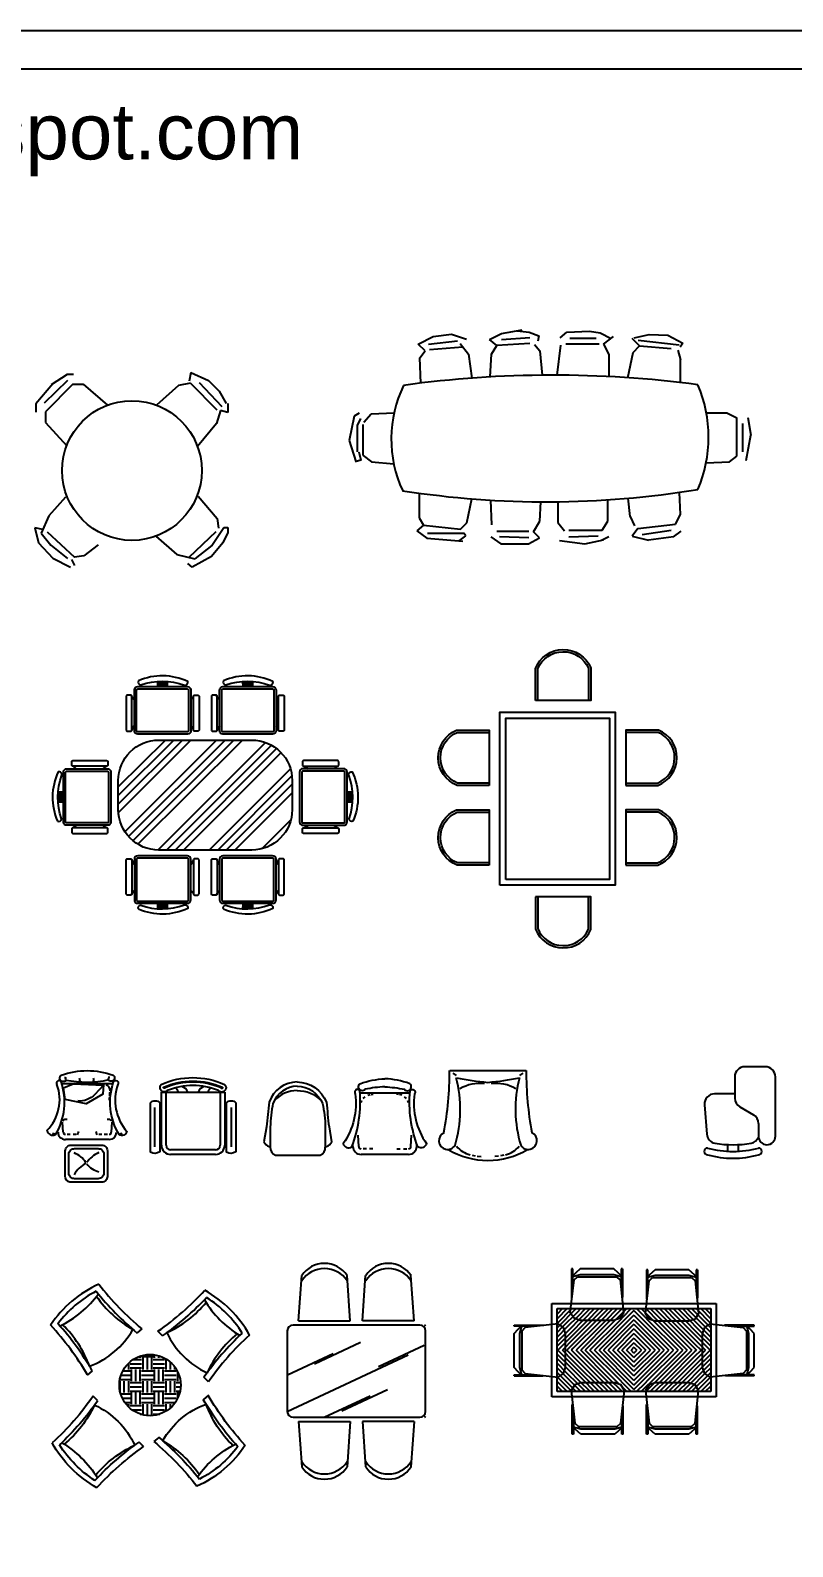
# Model space of a CAD drawing. Header units: inches. Extents: x 5.3 to 47.8, y 15.8 to 40.6.
# Drawn here: x 13.08 to 19.69, y 27.42 to 40.58 of the extents above; entities that cross this region are included whole.
import ezdxf

# ---------------------------------------------------------------- set-up
doc = ezdxf.new("R2010")
doc.units = ezdxf.units.IN
doc.header["$MEASUREMENT"] = 0
for name, color, linetype in [('02', 2, 'Continuous'), ('1', 1, 'Continuous'), ('kadrbm', 4, 'Continuous')]:
    doc.layers.add(name, color=color, linetype=linetype)
doc.styles.add('bmmm', font='swissel.ttf')

# ---------------------------------------------------------------- blocks, each defined once
blk = doc.blocks.new('kadrbm')
at = {"layer": 'kadrbm', "color": 4}
blk.add_lwpolyline([(0, 0), (0, 24.797), (21, 24.797), (21, 0), (0, 0)], close=True, dxfattribs=at)
blk.add_lwpolyline([(20.663, 0.326), (20.663, 24.46), (0.337, 24.46), (0.337, 0.326), (20.663, 0.326)], dxfattribs=at)
at = {"layer": 'kadrbm', "color": 211, "true_color": 0xf674fb, "style": 'bmmm'}
blk.add_text('www.cad-libraries.blogspot.com', height=0.48513, dxfattribs=at).set_placement((0.573, 23.677))

msp = doc.modelspace()

# ---------------------------------------------------------------- linework, layer by layer
at = {"layer": '02'}
for p, q in [((16.443, 37.853), (16.573, 37.917)), ((16.573, 37.917), (16.732, 37.94)), ((16.732, 37.94), (16.862, 37.896)), ((17.063, 37.893), (17.166, 37.944)), ((17.166, 37.944), (17.347, 37.976)), ((17.167, 37.892), (17.413, 37.91)), ((17.302, 37.968), (17.407, 37.957)), ((17.407, 37.957), (17.491, 37.925)), ((17.491, 37.925), (17.482, 37.879)), ((17.675, 37.908), (17.734, 37.957)), ((17.734, 37.957), (17.929, 37.966)), ((17.76, 37.904), (17.988, 37.904)), ((17.929, 37.966), (18.022, 37.95)), ((18.022, 37.95), (18.119, 37.901)), ((18.053, 37.853), (18.14, 37.918)), ((18.364, 37.836), (18.301, 37.902)), ((18.319, 37.906), (18.449, 37.937)), ((18.449, 37.937), (18.611, 37.929)), ((18.611, 37.929), (18.74, 37.86)), ((16.503, 37.793), (16.443, 37.853)), ((16.458, 37.733), (16.503, 37.793)), ((16.532, 37.852), (16.786, 37.88)), ((16.541, 37.807), (16.831, 37.829)), ((16.809, 37.858), (16.879, 37.765)), ((16.879, 37.765), (16.909, 37.557)), ((17.125, 37.841), (17.063, 37.893)), ((17.068, 37.567), (17.079, 37.766)), ((17.079, 37.766), (17.125, 37.841)), ((17.413, 37.858), (17.125, 37.841)), ((17.452, 37.85), (17.499, 37.794)), ((17.499, 37.794), (17.519, 37.582)), ((17.65, 37.583), (17.681, 37.844)), ((17.726, 37.855), (18.014, 37.855)), ((18.053, 37.853), (18.098, 37.761)), ((18.262, 37.561), (18.308, 37.78)), ((18.308, 37.78), (18.364, 37.836)), ((18.352, 37.887), (18.708, 37.847)), ((18.364, 37.836), (18.64, 37.815)), ((18.698, 37.799), (18.72, 37.716)), ((18.74, 37.86), (18.716, 37.825)), ((16.467, 37.514), (16.458, 37.733)), ((18.098, 37.761), (18.098, 37.571)), ((18.72, 37.519), (18.72, 37.716)), ((13.275, 37.509), (13.127, 37.333)), ((13.402, 37.536), (13.198, 37.341)), ((13.448, 37.504), (13.211, 37.266)), ((13.398, 37.588), (13.26, 37.5)), ((13.452, 37.588), (13.398, 37.588)), ((13.448, 37.504), (13.537, 37.504)), ((13.537, 37.504), (13.749, 37.323)), ((14.468, 37.512), (14.365, 37.493)), ((14.47, 37.607), (14.458, 37.532)), ((14.468, 37.512), (14.697, 37.283)), ((14.47, 37.607), (14.623, 37.536)), ((14.542, 37.519), (14.741, 37.312)), ((14.623, 37.536), (14.716, 37.443)), ((14.365, 37.493), (14.174, 37.322)), ((14.716, 37.443), (14.779, 37.338)), ((13.127, 37.333), (13.127, 37.262)), ((13.211, 37.266), (13.211, 37.172)), ((14.728, 37.275), (14.695, 37.164)), ((14.793, 37.258), (14.728, 37.275)), ((14.793, 37.338), (14.793, 37.258)), ((15.931, 37.253), (15.888, 37.227)), ((15.973, 37.175), (16.037, 37.248)), ((16.037, 37.248), (16.234, 37.257)), ((18.944, 37.257), (19.123, 37.257)), ((19.123, 37.257), (19.208, 37.214)), ((13.211, 37.172), (13.394, 36.971)), ((14.695, 37.164), (14.528, 36.965)), ((15.888, 37.227), (15.844, 37.016)), ((15.916, 37.147), (15.945, 37.206)), ((15.916, 36.919), (15.916, 37.147)), ((15.965, 36.885), (15.965, 37.156)), ((19.208, 36.881), (19.208, 37.214)), ((19.262, 36.919), (19.262, 37.164)), ((19.303, 37.215), (19.331, 37.061)), ((15.844, 37.016), (15.902, 36.834)), ((19.29, 36.842), (19.331, 37.061)), ((15.965, 36.885), (16.039, 36.83)), ((19.145, 36.831), (19.208, 36.881)), ((16.039, 36.83), (16.232, 36.814)), ((18.942, 36.822), (19.145, 36.831)), ((13.385, 36.525), (13.239, 36.363)), ((14.535, 36.533), (14.699, 36.34)), ((16.453, 36.56), (16.453, 36.345)), ((16.866, 36.301), (16.908, 36.51)), ((17.07, 36.499), (17.079, 36.284)), ((17.498, 36.316), (17.507, 36.484)), ((17.655, 36.485), (17.655, 36.304)), ((18.09, 36.316), (18.09, 36.502)), ((18.283, 36.357), (18.266, 36.515)), ((18.72, 36.373), (18.71, 36.566)), ((13.239, 36.363), (13.172, 36.212)), ((14.699, 36.34), (14.71, 36.254)), ((16.453, 36.345), (16.491, 36.282)), ((17.445, 36.223), (17.498, 36.316)), ((18.041, 36.239), (18.09, 36.316)), ((18.283, 36.357), (18.322, 36.275)), ((18.677, 36.289), (18.72, 36.373)), ((13.117, 36.259), (13.15, 36.127)), ((13.186, 36.245), (13.117, 36.259)), ((13.172, 36.212), (13.255, 36.109)), ((13.224, 36.222), (13.463, 36.005)), ((14.168, 36.186), (14.351, 36.028)), ((14.689, 36.224), (14.455, 36.001)), ((14.654, 36.105), (14.757, 36.26)), ((14.793, 36.219), (14.748, 36.128)), ((14.757, 36.26), (14.793, 36.26)), ((14.793, 36.26), (14.793, 36.219)), ((16.491, 36.282), (16.432, 36.233)), ((16.432, 36.233), (16.518, 36.169)), ((16.491, 36.282), (16.811, 36.246)), ((16.524, 36.212), (16.84, 36.212)), ((16.798, 36.144), (16.858, 36.188)), ((16.811, 36.246), (16.866, 36.301)), ((16.858, 36.188), (16.84, 36.212)), ((17.125, 36.23), (17.404, 36.23)), ((17.496, 36.172), (17.445, 36.223)), ((17.655, 36.304), (17.713, 36.233)), ((17.751, 36.239), (18.041, 36.239)), ((17.751, 36.181), (18.005, 36.19)), ((18.35, 36.252), (18.301, 36.187)), ((18.301, 36.187), (18.443, 36.151)), ((18.35, 36.252), (18.677, 36.289)), ((18.386, 36.201), (18.64, 36.237)), ((18.658, 36.181), (18.725, 36.229)), ((13.15, 36.127), (13.275, 35.994)), ((13.255, 36.109), (13.402, 35.993)), ((13.667, 36.112), (13.542, 36.015)), ((14.654, 36.105), (14.506, 35.988)), ((14.748, 36.128), (14.649, 36.008)), ((16.518, 36.169), (16.832, 36.141)), ((17.074, 36.181), (17.161, 36.12)), ((17.15, 36.182), (17.404, 36.173)), ((17.161, 36.12), (17.4, 36.12)), ((17.4, 36.12), (17.496, 36.172)), ((17.671, 36.147), (17.891, 36.119)), ((17.891, 36.119), (18.053, 36.154)), ((18.035, 36.15), (18.098, 36.182)), ((18.658, 36.181), (18.443, 36.151)), ((13.275, 35.994), (13.427, 35.918)), ((13.464, 35.932), (13.439, 35.983)), ((13.542, 36.015), (13.463, 36.005)), ((14.351, 36.028), (14.506, 35.988)), ((14.483, 35.917), (14.446, 35.949)), ((14.649, 36.008), (14.483, 35.917)), ((14.176, 34.914), (14.275, 34.914)), ((14.177, 34.903), (14.275, 34.903)), ((14.177, 34.89), (14.275, 34.89)), ((14.915, 34.914), (15.014, 34.914)), ((14.916, 34.903), (15.014, 34.903)), ((14.916, 34.89), (15.014, 34.89)), ((13.959, 34.795), (13.98, 34.769)), ((14.493, 34.795), (14.472, 34.769)), ((14.698, 34.795), (14.719, 34.769)), ((15.232, 34.795), (15.211, 34.769)), ((13.959, 34.506), (13.98, 34.54)), ((14.493, 34.506), (14.472, 34.54)), ((14.698, 34.506), (14.719, 34.54)), ((15.232, 34.506), (15.211, 34.54)), ((13.45, 34.189), (13.476, 34.168)), ((13.739, 34.189), (13.705, 34.168)), ((15.453, 34.189), (15.488, 34.168)), ((15.742, 34.189), (15.716, 34.168)), ((13.331, 33.872), (13.331, 33.972)), ((13.342, 33.873), (13.342, 33.972)), ((13.355, 33.873), (13.355, 33.972)), ((15.837, 33.873), (15.837, 33.972)), ((15.85, 33.873), (15.85, 33.972)), ((15.862, 33.872), (15.862, 33.972)), ((13.45, 33.655), (13.476, 33.676)), ((15.453, 33.655), (15.488, 33.676)), ((15.742, 33.655), (15.716, 33.676)), ((13.959, 33.374), (13.98, 33.339)), ((14.493, 33.374), (14.472, 33.339)), ((14.698, 33.374), (14.719, 33.339)), ((15.232, 33.374), (15.211, 33.339)), ((13.959, 33.085), (13.98, 33.111)), ((14.493, 33.085), (14.472, 33.111)), ((14.698, 33.085), (14.719, 33.111)), ((15.232, 33.085), (15.211, 33.111)), ((14.176, 32.965), (14.275, 32.965)), ((14.177, 32.99), (14.275, 32.99)), ((14.177, 32.977), (14.275, 32.977)), ((14.915, 32.965), (15.014, 32.965)), ((14.916, 32.99), (15.014, 32.99)), ((14.916, 32.977), (15.014, 32.977)), ((16.717, 31.549), (17.381, 31.549)), ((16.744, 31.525), (16.774, 31.507)), ((17.353, 31.525), (17.324, 31.507)), ((13.347, 31.436), (13.798, 31.437)), ((14.216, 31.362), (14.765, 31.362)), ((14.216, 30.901), (14.216, 31.362)), ((14.256, 30.901), (14.256, 31.362)), ((14.725, 31.362), (14.725, 30.901)), ((14.765, 31.362), (14.765, 30.901)), ((15.938, 31.355), (16.371, 31.355)), ((15.967, 31.306), (15.983, 31.32)), ((16.007, 31.334), (16.026, 31.342)), ((16.035, 31.342), (16.054, 31.343)), ((16.274, 31.342), (16.255, 31.343)), ((16.303, 31.334), (16.283, 31.342)), ((16.342, 31.306), (16.326, 31.32)), ((14.159, 30.887), (14.159, 31.227)), ((14.216, 31.259), (14.202, 31.259)), ((14.781, 31.259), (14.765, 31.259)), ((14.824, 30.887), (14.824, 31.227)), ((15.948, 31.271), (15.956, 31.29)), ((16.361, 31.271), (16.354, 31.29)), ((13.364, 31.014), (13.359, 31.101)), ((13.787, 31.1), (13.781, 31.014)), ((15.128, 31.06), (15.105, 30.931)), ((15.16, 31.06), (15.16, 30.885)), ((15.638, 31.06), (15.638, 30.885)), ((15.67, 31.06), (15.693, 30.931)), ((13.763, 30.951), (13.383, 30.95)), ((13.425, 30.995), (13.398, 30.995)), ((13.476, 30.995), (13.449, 30.995)), ((13.699, 30.995), (13.672, 30.995)), ((13.747, 30.995), (13.72, 30.995)), ((15.928, 30.891), (15.923, 30.987)), ((16.381, 30.891), (16.387, 30.987)), ((14.217, 30.895), (14.202, 30.895)), ((14.685, 30.861), (14.296, 30.861)), ((14.685, 30.821), (14.296, 30.821)), ((14.781, 30.895), (14.765, 30.895)), ((15.151, 30.889), (15.16, 30.889)), ((15.205, 30.816), (15.593, 30.816)), ((15.638, 30.889), (15.647, 30.889)), ((15.878, 30.891), (15.878, 30.908)), ((16.361, 30.821), (15.948, 30.821)), ((15.994, 30.87), (15.965, 30.87)), ((16.05, 30.87), (16.021, 30.87)), ((16.259, 30.87), (16.288, 30.87)), ((16.315, 30.87), (16.344, 30.87)), ((16.431, 30.891), (16.431, 30.908)), ((16.911, 30.815), (16.939, 30.81)), ((16.957, 30.806), (16.99, 30.803)), ((17.14, 30.806), (17.108, 30.803)), ((17.186, 30.815), (17.158, 30.81)), ((15.405, 29.376), (15.434, 29.77)), ((15.855, 29.376), (15.827, 29.77)), ((15.96, 29.376), (15.988, 29.77)), ((16.41, 29.376), (16.381, 29.77)), ((17.604, 29.528), (19.029, 29.528)), ((17.604, 28.718), (17.604, 29.528)), ((17.649, 29.483), (18.984, 29.483)), ((17.649, 28.763), (17.649, 29.483)), ((17.657, 29.483), (17.649, 29.475)), ((17.697, 29.483), (17.649, 29.435)), ((17.737, 29.483), (17.649, 29.395)), ((17.776, 29.483), (17.649, 29.355)), ((17.816, 29.483), (17.652, 29.319)), ((18.055, 29.483), (17.787, 29.215)), ((17.856, 29.483), (17.82, 29.447)), ((17.896, 29.483), (17.828, 29.416)), ((17.936, 29.483), (17.844, 29.392)), ((17.975, 29.483), (17.872, 29.379)), ((18.015, 29.483), (17.903, 29.371)), ((18.095, 29.483), (17.983, 29.371)), ((18.134, 29.483), (18.023, 29.371)), ((18.174, 29.483), (18.062, 29.371)), ((18.214, 29.483), (18.102, 29.371)), ((18.293, 29.483), (18.22, 29.409)), ((18.254, 29.483), (18.231, 29.46)), ((18.339, 29.483), (18.413, 29.409)), ((18.379, 29.483), (18.401, 29.46)), ((18.418, 29.483), (18.53, 29.371)), ((18.458, 29.483), (18.57, 29.371)), ((18.498, 29.483), (18.61, 29.371)), ((18.538, 29.483), (18.649, 29.371)), ((18.577, 29.483), (18.689, 29.371)), ((18.617, 29.483), (18.729, 29.371)), ((18.657, 29.483), (18.761, 29.379)), ((18.697, 29.483), (18.788, 29.392)), ((18.737, 29.483), (18.804, 29.416)), ((18.776, 29.483), (18.812, 29.447)), ((18.816, 29.483), (18.98, 29.319)), ((18.856, 29.483), (18.984, 29.355)), ((18.896, 29.483), (18.984, 29.395)), ((18.935, 29.483), (18.984, 29.435)), ((18.975, 29.483), (18.984, 29.475)), ((18.984, 29.483), (18.984, 28.763)), ((19.029, 29.528), (19.029, 28.718)), ((15.405, 29.376), (15.855, 29.376)), ((16.41, 29.376), (15.96, 29.376)), ((17.82, 29.447), (17.697, 29.324)), ((17.828, 29.416), (17.735, 29.322)), ((17.844, 29.392), (17.759, 29.306)), ((17.872, 29.379), (17.776, 29.283)), ((17.903, 29.371), (17.786, 29.254)), ((17.983, 29.371), (17.787, 29.175)), ((18.023, 29.371), (17.787, 29.136)), ((18.062, 29.371), (17.814, 29.123)), ((18.102, 29.371), (17.854, 29.123)), ((18.142, 29.371), (17.894, 29.123)), ((18.195, 29.384), (17.933, 29.123)), ((18.316, 29.466), (17.973, 29.123)), ((18.316, 29.426), (18.013, 29.123)), ((18.316, 29.386), (18.053, 29.123)), ((18.316, 29.347), (18.093, 29.123)), ((18.231, 29.46), (18.142, 29.371)), ((18.22, 29.409), (18.195, 29.384)), ((18.316, 29.466), (18.659, 29.123)), ((18.316, 29.426), (18.619, 29.123)), ((18.316, 29.386), (18.579, 29.123)), ((18.316, 29.347), (18.54, 29.123)), ((18.401, 29.46), (18.49, 29.371)), ((18.413, 29.409), (18.437, 29.384)), ((18.437, 29.384), (18.699, 29.123)), ((18.49, 29.371), (18.739, 29.123)), ((18.53, 29.371), (18.778, 29.123)), ((18.57, 29.371), (18.818, 29.123)), ((18.61, 29.371), (18.845, 29.136)), ((18.649, 29.371), (18.845, 29.175)), ((18.689, 29.371), (18.845, 29.215)), ((18.729, 29.371), (18.846, 29.254)), ((18.761, 29.379), (18.857, 29.283)), ((18.788, 29.392), (18.873, 29.306)), ((18.804, 29.416), (18.897, 29.322)), ((18.812, 29.447), (18.935, 29.324)), ((14.047, 29.308), (14.004, 29.272)), ((14.225, 29.247), (14.186, 29.287)), ((15.308, 29.29), (15.308, 28.59)), ((16.458, 29.34), (15.358, 29.34)), ((16.508, 28.59), (16.508, 29.29)), ((17.697, 29.324), (17.649, 29.276)), ((17.735, 29.322), (17.649, 29.236)), ((17.652, 29.319), (17.649, 29.316)), ((17.759, 29.306), (17.649, 29.196)), ((17.776, 29.283), (17.649, 29.156)), ((17.786, 29.254), (17.655, 29.123)), ((17.787, 29.215), (17.695, 29.123)), ((18.316, 29.307), (18.132, 29.123)), ((18.316, 29.267), (18.172, 29.123)), ((18.316, 29.227), (18.212, 29.123)), ((18.316, 29.307), (18.5, 29.123)), ((18.316, 29.267), (18.46, 29.123)), ((18.316, 29.227), (18.42, 29.123)), ((18.845, 29.215), (18.937, 29.123)), ((18.846, 29.254), (18.977, 29.123)), ((18.857, 29.283), (18.984, 29.156)), ((18.873, 29.306), (18.984, 29.196)), ((18.897, 29.322), (18.984, 29.236)), ((18.935, 29.324), (18.984, 29.276)), ((18.98, 29.319), (18.984, 29.316)), ((14.157, 29.055), (14.157, 29.083)), ((15.308, 28.589), (16.358, 29.082)), ((15.31, 28.908), (15.707, 29.094)), ((15.545, 29.004), (15.942, 29.191)), ((16.099, 28.98), (16.496, 29.166)), ((17.776, 28.963), (17.649, 29.089)), ((17.786, 28.992), (17.655, 29.123)), ((17.787, 29.031), (17.695, 29.123)), ((17.787, 29.175), (17.735, 29.123)), ((17.787, 29.07), (17.735, 29.123)), ((17.787, 29.136), (17.774, 29.123)), ((17.787, 29.11), (17.774, 29.123)), ((18.023, 28.875), (17.787, 29.11)), ((18.062, 28.875), (17.814, 29.123)), ((18.102, 28.875), (17.854, 29.123)), ((18.142, 28.875), (17.894, 29.123)), ((18.195, 28.862), (17.933, 29.123)), ((18.316, 28.78), (17.973, 29.123)), ((18.316, 28.82), (18.013, 29.123)), ((18.316, 28.86), (18.053, 29.123)), ((18.316, 28.899), (18.093, 29.123)), ((18.316, 28.939), (18.132, 29.123)), ((18.316, 28.979), (18.172, 29.123)), ((18.316, 29.019), (18.212, 29.123)), ((18.316, 29.187), (18.252, 29.123)), ((18.316, 29.058), (18.252, 29.123)), ((18.316, 29.148), (18.291, 29.123)), ((18.316, 29.098), (18.291, 29.123)), ((18.316, 29.187), (18.381, 29.123)), ((18.316, 29.148), (18.341, 29.123)), ((18.316, 28.78), (18.659, 29.123)), ((18.316, 28.82), (18.619, 29.123)), ((18.316, 28.86), (18.579, 29.123)), ((18.316, 28.899), (18.54, 29.123)), ((18.316, 28.939), (18.5, 29.123)), ((18.316, 28.979), (18.46, 29.123)), ((18.316, 29.019), (18.42, 29.123)), ((18.316, 29.058), (18.381, 29.123)), ((18.316, 29.098), (18.341, 29.123)), ((18.437, 28.862), (18.699, 29.123)), ((18.49, 28.875), (18.739, 29.123)), ((18.53, 28.875), (18.778, 29.123)), ((18.57, 28.875), (18.818, 29.123)), ((18.61, 28.875), (18.845, 29.11)), ((18.845, 29.175), (18.898, 29.123)), ((18.845, 29.136), (18.858, 29.123)), ((18.845, 29.031), (18.937, 29.123)), ((18.845, 29.07), (18.898, 29.123)), ((18.845, 29.11), (18.858, 29.123)), ((18.846, 28.992), (18.977, 29.123)), ((18.857, 28.963), (18.984, 29.089)), ((13.894, 28.955), (13.894, 28.966)), ((13.932, 28.955), (13.932, 29.011)), ((13.944, 29.005), (14.044, 29.005)), ((13.944, 28.968), (14.044, 28.968)), ((13.957, 28.855), (13.957, 28.955)), ((13.971, 29.043), (14.044, 29.043)), ((13.994, 29.055), (13.994, 29.056)), ((13.994, 28.855), (13.994, 28.955)), ((14.032, 29.055), (14.032, 29.072)), ((14.032, 28.855), (14.032, 28.955)), ((14.044, 29.068), (14.144, 29.068)), ((14.057, 28.955), (14.057, 29.055)), ((14.094, 28.955), (14.094, 29.055)), ((14.132, 28.955), (14.132, 29.055)), ((14.144, 29.043), (14.244, 29.043)), ((14.144, 29.005), (14.244, 29.005)), ((14.144, 28.968), (14.244, 28.968)), ((14.157, 28.855), (14.157, 28.955)), ((14.194, 29.055), (14.194, 29.075)), ((14.194, 28.855), (14.194, 28.955)), ((14.232, 29.055), (14.232, 29.06)), ((14.232, 28.855), (14.232, 28.955)), ((14.257, 28.955), (14.257, 29.046)), ((14.294, 28.955), (14.294, 29.018)), ((14.332, 28.955), (14.332, 28.977)), ((17.759, 28.94), (17.649, 29.05)), ((17.735, 28.924), (17.649, 29.01)), ((17.697, 28.922), (17.649, 28.97)), ((17.872, 28.867), (17.776, 28.963)), ((17.903, 28.875), (17.786, 28.992)), ((17.983, 28.875), (17.787, 29.07)), ((18.055, 28.763), (17.787, 29.031)), ((18.649, 28.875), (18.845, 29.07)), ((18.689, 28.875), (18.845, 29.031)), ((18.729, 28.875), (18.846, 28.992)), ((18.761, 28.867), (18.857, 28.963)), ((18.873, 28.94), (18.984, 29.05)), ((18.897, 28.924), (18.984, 29.01)), ((18.935, 28.922), (18.984, 28.97)), ((13.616, 28.943), (13.573, 28.907)), ((13.855, 28.868), (13.944, 28.868)), ((13.857, 28.762), (13.857, 28.855)), ((13.865, 28.905), (13.944, 28.905)), ((13.881, 28.943), (13.944, 28.943)), ((13.894, 28.755), (13.894, 28.855)), ((13.932, 28.755), (13.932, 28.855)), ((13.944, 28.843), (14.044, 28.843)), ((14.044, 28.943), (14.144, 28.943)), ((14.044, 28.905), (14.144, 28.905)), ((14.044, 28.868), (14.144, 28.868)), ((14.057, 28.755), (14.057, 28.855)), ((14.094, 28.755), (14.094, 28.855)), ((14.132, 28.755), (14.132, 28.855)), ((14.144, 28.843), (14.244, 28.843)), ((14.244, 28.943), (14.344, 28.943)), ((14.244, 28.905), (14.344, 28.905)), ((14.244, 28.868), (14.344, 28.868)), ((14.257, 28.755), (14.257, 28.855)), ((14.294, 28.755), (14.294, 28.855)), ((14.332, 28.755), (14.332, 28.855)), ((14.344, 28.843), (14.382, 28.843)), ((14.357, 28.855), (14.357, 28.935)), ((14.625, 28.848), (14.585, 28.887)), ((17.652, 28.927), (17.649, 28.93)), ((17.776, 28.763), (17.649, 28.891)), ((17.737, 28.763), (17.649, 28.851)), ((17.816, 28.763), (17.652, 28.927)), ((17.82, 28.799), (17.697, 28.922)), ((17.828, 28.83), (17.735, 28.924)), ((17.844, 28.854), (17.759, 28.94)), ((17.896, 28.763), (17.828, 28.83)), ((17.936, 28.763), (17.844, 28.854)), ((17.975, 28.763), (17.872, 28.867)), ((18.015, 28.763), (17.903, 28.875)), ((18.095, 28.763), (17.983, 28.875)), ((18.134, 28.763), (18.023, 28.875)), ((18.174, 28.763), (18.062, 28.875)), ((18.214, 28.763), (18.102, 28.875)), ((18.231, 28.786), (18.142, 28.875)), ((18.22, 28.837), (18.195, 28.862)), ((18.293, 28.763), (18.22, 28.837)), ((18.339, 28.763), (18.413, 28.837)), ((18.401, 28.786), (18.49, 28.875)), ((18.413, 28.837), (18.437, 28.862)), ((18.418, 28.763), (18.53, 28.875)), ((18.458, 28.763), (18.57, 28.875)), ((18.498, 28.763), (18.61, 28.875)), ((18.538, 28.763), (18.649, 28.875)), ((18.577, 28.763), (18.689, 28.875)), ((18.617, 28.763), (18.729, 28.875)), ((18.657, 28.763), (18.761, 28.867)), ((18.697, 28.763), (18.788, 28.854)), ((18.737, 28.763), (18.804, 28.83)), ((18.788, 28.854), (18.873, 28.94)), ((18.804, 28.83), (18.897, 28.924)), ((18.812, 28.799), (18.935, 28.922)), ((18.816, 28.763), (18.98, 28.927)), ((18.856, 28.763), (18.984, 28.891)), ((18.896, 28.763), (18.984, 28.851)), ((18.98, 28.927), (18.984, 28.93)), ((13.662, 28.685), (13.623, 28.724)), ((13.862, 28.743), (13.944, 28.743)), ((13.876, 28.705), (13.944, 28.705)), ((13.944, 28.805), (14.044, 28.805)), ((13.944, 28.768), (14.044, 28.768)), ((13.957, 28.655), (13.957, 28.755)), ((13.994, 28.655), (13.994, 28.755)), ((14.032, 28.655), (14.032, 28.755)), ((14.044, 28.743), (14.144, 28.743)), ((14.044, 28.705), (14.144, 28.705)), ((14.144, 28.805), (14.244, 28.805)), ((14.144, 28.768), (14.244, 28.768)), ((14.157, 28.655), (14.157, 28.755)), ((14.194, 28.655), (14.194, 28.755)), ((14.232, 28.655), (14.232, 28.755)), ((14.244, 28.743), (14.344, 28.743)), ((14.244, 28.705), (14.344, 28.705)), ((14.344, 28.805), (14.383, 28.805)), ((14.344, 28.768), (14.378, 28.768)), ((14.357, 28.704), (14.357, 28.755)), ((14.623, 28.731), (14.58, 28.695)), ((15.629, 28.541), (16.026, 28.727)), ((15.78, 28.595), (16.177, 28.781)), ((19.029, 28.718), (17.604, 28.718)), ((17.697, 28.763), (17.649, 28.811)), ((17.657, 28.763), (17.649, 28.771)), ((18.984, 28.763), (17.649, 28.763)), ((17.856, 28.763), (17.82, 28.799)), ((18.254, 28.763), (18.231, 28.786)), ((18.379, 28.763), (18.401, 28.786)), ((18.776, 28.763), (18.812, 28.799)), ((18.935, 28.763), (18.984, 28.811)), ((18.975, 28.763), (18.984, 28.771)), ((13.898, 28.668), (13.944, 28.668)), ((13.932, 28.628), (13.932, 28.655)), ((13.944, 28.643), (14.044, 28.643)), ((13.959, 28.605), (14.044, 28.605)), ((14.031, 28.568), (14.044, 28.568)), ((14.044, 28.668), (14.144, 28.668)), ((14.057, 28.56), (14.057, 28.655)), ((14.094, 28.555), (14.094, 28.655)), ((14.132, 28.555), (14.132, 28.655)), ((14.144, 28.643), (14.244, 28.643)), ((14.144, 28.605), (14.244, 28.605)), ((14.144, 28.568), (14.203, 28.568)), ((14.244, 28.668), (14.335, 28.668)), ((14.257, 28.593), (14.257, 28.655)), ((14.294, 28.621), (14.294, 28.655)), ((15.358, 28.54), (16.458, 28.54)), ((15.405, 28.503), (15.434, 28.11)), ((15.405, 28.503), (15.855, 28.503)), ((15.855, 28.503), (15.827, 28.11)), ((16.41, 28.503), (15.96, 28.503)), ((15.96, 28.503), (15.988, 28.11)), ((16.41, 28.503), (16.381, 28.11)), ((14.062, 28.285), (14.022, 28.325)), ((14.192, 28.366), (14.149, 28.33))]:
    msp.add_line(p, q, dxfattribs=at)
for points in [[(15.929, 36.918), (15.947, 36.844), (15.897, 36.832)], [(14.226, 34.88), (14.226, 34.926)], [(14.965, 34.88), (14.965, 34.926)], [(13.949, 34.807), (13.981, 34.768)], [(14.472, 34.768), (14.493, 34.794)], [(14.688, 34.807), (14.72, 34.768)], [(15.211, 34.768), (15.232, 34.794)], [(13.981, 34.541), (13.96, 34.506)], [(14.493, 34.506), (14.472, 34.541)], [(14.72, 34.541), (14.699, 34.506)], [(15.232, 34.506), (15.211, 34.541)], [(13.477, 34.168), (13.451, 34.189)], [(13.739, 34.189), (13.704, 34.168)], [(15.454, 34.189), (15.489, 34.168)], [(15.716, 34.168), (15.742, 34.189)], [(13.365, 33.922), (13.319, 33.922)], [(15.827, 33.922), (15.873, 33.922)], [(13.438, 33.646), (13.477, 33.677)], [(13.704, 33.677), (13.739, 33.655)], [(15.754, 33.646), (15.716, 33.677)], [(13.981, 33.338), (13.96, 33.373)], [(14.493, 33.373), (14.472, 33.338)], [(14.72, 33.338), (14.699, 33.373)], [(15.232, 33.373), (15.211, 33.338)], [(13.949, 33.072), (13.981, 33.111)], [(14.472, 33.111), (14.493, 33.085)], [(14.688, 33.072), (14.72, 33.111)], [(15.211, 33.111), (15.232, 33.085)], [(14.226, 33), (14.226, 32.954)], [(14.965, 33), (14.965, 32.954)]]:
    msp.add_lwpolyline(points, dxfattribs=at)
for points in [[(17.462, 34.761), (17.462, 35.038, -0.673906), (17.942, 35.044), (17.942, 34.761)], [(14.016, 34.931, 0.552014), (14.036, 34.896, -0.175809), (14.415, 34.893, 0.578392), (14.444, 34.925, 0.214524)], [(14.755, 34.931, 0.552014), (14.775, 34.896, -0.175809), (15.154, 34.893, 0.578392), (15.183, 34.925, 0.214524)], [(13.95, 34.807), (13.92, 34.807, 0.414214), (13.911, 34.797), (13.911, 34.503, 0.414214), (13.92, 34.493), (13.95, 34.493, 0.414214), (13.96, 34.503), (13.96, 34.797, 0.414214)], [(14.01, 34.86), (14.442, 34.86, -0.414214), (14.452, 34.85), (14.452, 34.497, -0.414214), (14.442, 34.487), (14.01, 34.487, -0.414214), (14, 34.497), (14, 34.85, -0.414214)], [(14.689, 34.807), (14.659, 34.807, 0.414214), (14.649, 34.797), (14.649, 34.503, 0.414214), (14.659, 34.493), (14.689, 34.493, 0.414214), (14.699, 34.503), (14.699, 34.797, 0.414214)], [(14.749, 34.86), (15.181, 34.86, -0.414214), (15.191, 34.85), (15.191, 34.497, -0.414214), (15.181, 34.487), (14.749, 34.487, -0.414214), (14.739, 34.497), (14.739, 34.85, -0.414214)], [(17.06, 34.023), (16.782, 34.023, -0.673906), (16.777, 34.503), (17.06, 34.503)], [(18.247, 34.023), (18.524, 34.023, 0.673906), (18.53, 34.503), (18.247, 34.503)], [(13.842, 33.812), (13.842, 34.067, -0.414214), (14.192, 34.417), (15, 34.417, -0.414214), (15.35, 34.067), (15.35, 33.812, -0.414214), (15, 33.462), (14.192, 33.462, -0.414214)], [(13.314, 33.712, 0.552014), (13.349, 33.732, -0.175809), (13.352, 34.111, 0.578392), (13.32, 34.14, 0.214524)], [(13.365, 33.706), (13.365, 34.138, -0.414214), (13.395, 34.168), (13.748, 34.168, -0.414214), (13.778, 34.138), (13.778, 33.706, -0.414214), (13.748, 33.677), (13.395, 33.677, -0.414214)], [(13.385, 33.706), (13.385, 34.138, -0.414214), (13.395, 34.148), (13.748, 34.148, -0.414214), (13.758, 34.138), (13.758, 33.706, -0.414214), (13.748, 33.697), (13.395, 33.697, -0.414214)], [(15.807, 33.706), (15.807, 34.138, 0.414214), (15.797, 34.148), (15.444, 34.148, 0.414214), (15.434, 34.138), (15.434, 33.706, 0.414214), (15.444, 33.697), (15.797, 33.697, 0.414214)], [(15.878, 33.712, -0.552014), (15.844, 33.732, 0.175809), (15.841, 34.111, -0.578392), (15.872, 34.14, -0.214524)], [(17.06, 33.331), (16.782, 33.331, -0.673906), (16.777, 33.811), (17.06, 33.811)], [(18.247, 33.331), (18.524, 33.331, 0.673906), (18.53, 33.811), (18.247, 33.811)], [(13.438, 33.646), (13.438, 33.617, 0.414214), (13.448, 33.607), (13.742, 33.607, 0.414214), (13.752, 33.617), (13.752, 33.646, 0.414214), (13.742, 33.656), (13.448, 33.656, 0.414214)], [(15.754, 33.646), (15.754, 33.617, -0.414214), (15.745, 33.607), (15.45, 33.607, -0.414214), (15.44, 33.617), (15.44, 33.646, -0.414214), (15.45, 33.656), (15.745, 33.656, -0.414214)], [(13.95, 33.072), (13.92, 33.072, -0.414214), (13.911, 33.082), (13.911, 33.377, -0.414214), (13.92, 33.387), (13.95, 33.387, -0.414214), (13.96, 33.377), (13.96, 33.082, -0.414214)], [(14.01, 33.02), (14.442, 33.02, 0.414214), (14.452, 33.029), (14.452, 33.383, 0.414214), (14.442, 33.393), (14.01, 33.393, 0.414214), (14, 33.383), (14, 33.029, 0.414214)], [(14.689, 33.072), (14.659, 33.072, -0.414214), (14.649, 33.082), (14.649, 33.377, -0.414214), (14.659, 33.387), (14.689, 33.387, -0.414214), (14.699, 33.377), (14.699, 33.082, -0.414214)], [(14.749, 33.02), (15.181, 33.02, 0.414214), (15.191, 33.029), (15.191, 33.383, 0.414214), (15.181, 33.393), (14.749, 33.393, 0.414214), (14.739, 33.383), (14.739, 33.029, 0.414214)], [(17.462, 33.055), (17.462, 32.777, 0.673906), (17.942, 32.772), (17.942, 33.055)], [(14.016, 32.949, -0.552014), (14.036, 32.983, 0.175809), (14.415, 32.986, -0.578392), (14.444, 32.955, -0.214524)], [(14.755, 32.949, -0.552014), (14.775, 32.983, 0.175809), (15.154, 32.986, -0.578392), (15.183, 32.955, -0.214524)], [(14.745, 31.404, -1.275036), (14.733, 31.399, 0.203099), (14.249, 31.4, -0.930511), (14.234, 31.405, -0.208)], [(13.747, 30.853), (13.747, 30.63, -0.414214), (13.697, 30.58), (13.432, 30.579, -0.414214), (13.382, 30.629), (13.382, 30.852, -0.414214), (13.432, 30.902), (13.697, 30.902, -0.414214)], [(13.717, 30.822), (13.717, 30.66, -0.414214), (13.667, 30.61), (13.462, 30.61, -0.414214), (13.412, 30.659), (13.412, 30.822, -0.414214), (13.462, 30.872), (13.667, 30.872, -0.414214)]]:
    msp.add_lwpolyline(points, format="xyb", close=True, dxfattribs=at)
for points in [[(17.482, 34.761), (17.482, 35.035, -0.662339), (17.922, 35.04), (17.922, 34.761)], [(14.472, 34.85), (14.472, 34.497, -0.414214), (14.442, 34.467), (14.01, 34.467, -0.414214), (13.981, 34.497), (13.981, 34.85, -0.414214), (14.01, 34.88)], [(14.01, 34.88), (14.442, 34.88, -0.414214), (14.472, 34.85)], [(15.211, 34.85), (15.211, 34.497, -0.414214), (15.181, 34.467), (14.749, 34.467, -0.414214), (14.72, 34.497), (14.72, 34.85, -0.414214), (14.749, 34.88), (15.181, 34.88, -0.414214)], [(15.181, 34.88, -0.414214), (15.211, 34.85)], [(14.532, 34.807, -0.414214), (14.542, 34.797), (14.542, 34.503, -0.414214), (14.532, 34.493), (14.503, 34.493, -0.414214), (14.493, 34.503), (14.493, 34.797, -0.414214)], [(14.493, 34.797, -0.414214), (14.503, 34.807), (14.532, 34.807, -0.414214)], [(15.271, 34.807, -0.414214), (15.281, 34.797), (15.281, 34.503, -0.414214), (15.271, 34.493), (15.242, 34.493, -0.414214), (15.232, 34.503), (15.232, 34.797, -0.414214)], [(15.232, 34.797, -0.414214), (15.242, 34.807), (15.271, 34.807, -0.414214)], [(17.06, 34.043), (16.786, 34.043, -0.662339), (16.781, 34.483), (17.06, 34.483)], [(18.247, 34.043), (18.521, 34.043, 0.662339), (18.526, 34.483), (18.247, 34.483)], [(13.438, 34.228, -0.414214), (13.448, 34.238), (13.742, 34.238, -0.414214), (13.752, 34.228), (13.752, 34.199, -0.414214), (13.742, 34.189), (13.448, 34.189, -0.414214)], [(13.448, 34.189, -0.414214), (13.438, 34.199), (13.438, 34.228, -0.414214)], [(15.754, 34.228, 0.414214), (15.745, 34.238), (15.45, 34.238, 0.414214), (15.44, 34.228), (15.44, 34.199, 0.414214), (15.45, 34.189), (15.745, 34.189, 0.414214)], [(15.745, 34.189, 0.414214), (15.754, 34.199), (15.754, 34.228, 0.414214)], [(15.827, 34.138, 0.414214), (15.797, 34.168), (15.444, 34.168, 0.414214), (15.415, 34.138), (15.415, 33.706, 0.414214), (15.444, 33.677), (15.797, 33.677, 0.414214), (15.827, 33.706)], [(15.827, 33.706), (15.827, 34.138, 0.414214)], [(17.06, 33.351), (16.786, 33.351, -0.662339), (16.781, 33.791), (17.06, 33.791)], [(18.247, 33.351), (18.521, 33.351, 0.662339), (18.526, 33.791), (18.247, 33.791)], [(14.442, 33, 0.414214), (14.472, 33.029), (14.472, 33.383, 0.414214), (14.442, 33.412), (14.01, 33.412, 0.414214), (13.981, 33.383), (13.981, 33.029, 0.414214), (14.01, 33)], [(14.532, 33.072, 0.414214), (14.542, 33.082), (14.542, 33.377, 0.414214), (14.532, 33.387), (14.503, 33.387, 0.414214), (14.493, 33.377), (14.493, 33.082, 0.414214)], [(15.211, 33.029), (15.211, 33.383, 0.414214), (15.181, 33.412), (14.749, 33.412, 0.414214), (14.72, 33.383), (14.72, 33.029, 0.414214), (14.749, 33)], [(15.271, 33.072, 0.414214), (15.281, 33.082), (15.281, 33.377, 0.414214), (15.271, 33.387), (15.242, 33.387, 0.414214), (15.232, 33.377), (15.232, 33.082, 0.414214)], [(14.493, 33.082, 0.414214), (14.503, 33.072), (14.532, 33.072, 0.414214)], [(14.749, 33), (15.181, 33, 0.414214), (15.211, 33.029)], [(15.232, 33.082, 0.414214), (15.242, 33.072), (15.271, 33.072, 0.414214)], [(17.482, 33.055), (17.482, 32.781, 0.662339), (17.922, 32.776), (17.922, 33.055)], [(14.01, 33), (14.442, 33, 0.414214)], [(13.797, 31.51, -1.157674), (13.756, 31.467, -0.106205), (13.388, 31.464, -1.149269), (13.347, 31.509, -0.170644), (13.797, 31.51, -1.053058)], [(13.801, 31.451, -1.117038), (13.837, 31.428, 0.270537), (13.917, 31.019, -0.520079), (13.849, 30.993, -0.223505), (13.801, 31.451)], [(14.762, 31.429, -1.096971), (14.712, 31.375, 0.195963), (14.267, 31.375, -0.96363), (14.214, 31.429, -0.213212), (14.762, 31.429)], [(15.394, 31.45, 0.306541), (15.15, 31.276, -0.005962), (15.128, 31.06)], [(15.394, 31.45, -0.298415), (15.648, 31.276, 0.005962), (15.67, 31.06, -1.029264)], [(16.155, 31.407, 0.050392), (15.984, 31.386, -1.149269), (15.94, 31.435, -0.083351), (16.155, 31.477, -0.083351)], [(16.155, 31.407, -0.050392), (16.325, 31.386, 1.149269), (16.37, 31.435, 0.083351), (16.155, 31.477, 0.083351)], [(13.713, 31.427), (13.708, 31.344), (13.563, 31.261), (13.38, 31.299), (13.365, 31.398), (13.451, 31.434), (13.714, 31.423), (13.638, 31.342, -0.228501), (13.49, 31.285, -1.478545)], [(15.395, 31.414, 0.305559), (15.184, 31.264, 0.043239), (15.16, 31.058)], [(15.394, 31.375, 0.217819), (15.195, 31.287)], [(15.393, 31.414, -0.296194), (15.614, 31.264, -0.043239), (15.638, 31.058, -0.064839)], [(15.394, 31.375, -0.209033), (15.604, 31.287)], [(15.937, 31.371, 1.117038), (15.898, 31.347, -0.188028), (15.793, 30.915, 0.520079), (15.868, 30.886, 0.113589), (15.937, 31.371)], [(16.373, 31.371, -1.117038), (16.412, 31.347, 0.188028), (16.516, 30.915, -0.520079), (16.441, 30.886, -0.113589), (16.373, 31.371)], [(14.121, 31.268, -0.481537), (14.202, 31.268, -0.002895), (14.202, 30.844, -0.322644), (14.121, 30.842, 0.000968), (14.121, 31.268)], [(14.781, 31.268, -0.481537), (14.861, 31.268, -0.002895), (14.861, 30.844, -0.322644), (14.781, 30.842, 0.000968), (14.781, 31.268, -1.250257)]]:
    msp.add_lwpolyline(points, format="xyb", dxfattribs=at)
for points in [[(17.153, 33.158), (17.153, 34.658), (18.153, 34.658), (18.153, 33.158)], [(17.203, 33.208), (17.203, 34.608), (18.103, 34.608), (18.103, 33.208)]]:
    msp.add_lwpolyline(points, close=True, dxfattribs=at)
for centre, radius in [((13.96, 36.755), 0.606), ((14.117, 28.82), 0.266)]:
    msp.add_circle(centre, radius, dxfattribs=at)
for centre, radius, start, end in [((17.616, 27.999), 9.584, 82.4723, 97.7899), ((17.794, 37.046), 1.169, 337.1049, 22.8696), ((17.267, 37.029), 1.057, 153.8986, 205.1056), ((17.558, 44.618), 8.134, 261.1666, 279.2896), ((12.822, 31.274), 0.553, 329.1221, 19.0457), ((13.328, 31.44), 0.0222, 40.3648, 213.5136), ((13.417, 31.485), 0.0353, 166.2723, 215.1708), ((13.57, 31.485), 0.067, 181.7812, 211.8872), ((13.589, 31.472), 0.0404, 327.0319, 17.4256), ((13.696, 31.497), 0.0657, 333.326, 0.6642), ((13.79, 31.542), 2.926, 349.537, 0.1404), ((15.708, 31.214), 1.101, 343.4449, 14.3165), ((17.232, 33.66), 2.221, 258.1285, 265.2681), ((16.865, 33.66), 2.221, 274.7319, 281.8715), ((18.389, 31.214), 1.101, 165.6835, 196.5551), ((20.307, 31.542), 2.926, 179.8596, 190.463), ((12.953, 31.297), 0.38, 315.2639, 20.1346), ((13.729, 31.38), 0.0412, 351.7046, 80.5779), ((13.874, 31.295), 0.112, 167.6699, 181.9323), ((13.867, 31.333), 0.103, 164.3323, 181.4068), ((14.287, 31.331), 0.0834, 22.2382, 53.3619), ((14.369, 31.331), 0.0834, 22.2382, 71.926), ((14.612, 31.331), 0.0834, 108.074, 157.7618), ((14.695, 31.331), 0.0834, 126.6381, 157.7618), ((16.982, 31.086), 0.352, 84.0132, 119.9599), ((17.115, 31.086), 0.352, 60.0401, 95.9868), ((13.389, 31.086), 0.0388, 75.8805, 139.8501), ((13.756, 31.086), 0.0388, 40.1499, 104.1195), ((13.278, 31.045), 0.0581, 195.78, 288.2249), ((13.318, 31.098), 0.103, 242.6698, 256.9101), ((13.383, 31.014), 0.0637, 180.1113, 270.1113), ((13.383, 31.014), 0.0182, 180.1113, 270.1113), ((13.225, 31.108), 0.288, 336.3155, 341.9445), ((13.92, 31.108), 0.288, 198.0555, 203.6845), ((13.763, 31.014), 0.0637, 270.1113, 0.1113), ((13.763, 31.014), 0.0182, 270.1113, 0.1113), ((13.827, 31.098), 0.103, 283.0899, 297.3302), ((15.181, 30.968), 0.0847, 205.4782, 249.0766), ((15.617, 30.968), 0.0847, 290.9234, 334.5218), ((16.699, 30.941), 0.076, 114.0061, 328.0569), ((17.398, 30.941), 0.076, 211.9431, 65.9939), ((13.394, 30.653), 0.192, 30.6876, 70.3693), ((13.791, 30.584), 0.28, 114.9164, 143.6055), ((14.296, 30.901), 0.08, 180, 270), ((14.296, 30.901), 0.04, 180, 270), ((14.685, 30.901), 0.04, 270, 0), ((14.685, 30.901), 0.08, 270, 0), ((15.232, 30.882), 0.0722, 177.585, 247.9414), ((15.566, 30.882), 0.0722, 292.0586, 2.415), ((15.948, 30.891), 0.07, 180, 270), ((15.948, 30.891), 0.02, 180, 270), ((16.361, 30.891), 0.02, 270, 0), ((16.361, 30.891), 0.07, 270, 0), ((17.058, 31.473), 0.705, 239.8858, 269.2053), ((16.94, 31.019), 0.206, 217.9345, 257.169), ((17.039, 31.473), 0.705, 270.7947, 300.1142), ((17.157, 31.019), 0.206, 282.831, 322.0655), ((13.695, 30.511), 0.271, 119.6549, 150.5197), ((13.711, 30.843), 0.176, 215.6458, 257.7127), ((15.63, 29.641), 0.235, 33.1349, 146.8651), ((16.185, 29.641), 0.235, 33.1349, 146.8651), ((15.63, 29.596), 0.235, 33.1349, 146.8651), ((16.185, 29.596), 0.235, 33.1349, 146.8651), ((14.091, 28.775), 1.011, 114.4215, 146.0113), ((14.121, 28.74), 1.011, 117.7477, 142.7181), ((12.926, 30.162), 0.926, 296.2391, 323.4485), ((15.567, 31.152), 2.445, 218.3779, 230.2729), ((15.567, 31.152), 2.39, 217.5582, 230.5065), ((12.824, 31.251), 2.39, 304.7264, 317.6746), ((14.098, 28.76), 1.011, 29.1886, 60.7784), ((14.439, 30.134), 0.956, 214.7197, 240.5175), ((12.824, 31.251), 2.445, 304.96, 316.855), ((13.864, 30.143), 0.956, 294.7154, 320.6719), ((15.383, 30.036), 0.926, 211.0063, 238.2156), ((14.065, 28.727), 1.011, 32.5148, 57.4852), ((11.503, 27.714), 2.445, 30.1929, 42.0879), ((12.693, 28.657), 0.956, 19.9483, 45.9048), ((11.503, 27.714), 2.39, 29.9593, 42.9075), ((13.348, 29.654), 0.713, 289.9906, 330.4751), ((14.911, 29.574), 0.713, 204.7577, 245.2423), ((16.589, 27.487), 2.445, 133.145, 145.04), ((15.481, 28.526), 0.956, 129.4868, 155.2846), ((16.589, 27.487), 2.39, 132.3254, 145.2736), ((15.358, 29.29), 0.05, 90, 180), ((16.458, 29.29), 0.05, 0, 90), ((16.498, 29.33), 0.01, 0, 90), ((15.358, 28.59), 0.05, 180, 270), ((16.458, 28.59), 0.05, 270, 0), ((16.498, 28.55), 0.01, 270, 0), ((15.63, 28.284), 0.235, 213.1349, 326.8651), ((15.63, 28.238), 0.235, 213.1349, 326.8651), ((16.185, 28.284), 0.235, 213.1349, 326.8651), ((16.185, 28.238), 0.235, 213.1349, 326.8651)]:
    msp.add_arc(centre, radius, start, end, dxfattribs=at)
at = {"layer": '02', "extrusion": (0, 0, -1)}
for centre, major_axis, start_param, end_param in [((11.659, 30.085), (-1.69, 1.69), 2.962285, 3.188274), ((11.659, 30.085), (-1.729, 1.729), 2.966361, 3.173968), ((16.693, 29.924), (1.729, 1.729), 3.192419, 3.400026), ((16.693, 29.924), (1.69, 1.69), 3.178114, 3.404103), ((12.766, 29.046), (-0.676, 0.676), 2.78756, 3.240586), ((13.336, 27.998), (-0.505, 0.505), 1.217502, 1.924091), ((14.849, 27.984), (0.505, 0.505), 4.442297, 5.148885), ((15.503, 28.98), (0.676, 0.676), 3.128571, 3.578828), ((14.15, 28.812), (-0.715, 0.715), 4.436428, 4.987774), ((14.183, 28.845), (-0.715, 0.715), 4.494481, 4.930296), ((12.873, 27.527), (-0.655, 0.655), 1.32656, 1.801452), ((15.423, 26.321), (-1.729, 1.729), 6.25081, 6.458417), ((14.383, 27.429), (-0.676, 0.676), 6.186961, 6.637218), ((12.629, 26.486), (1.69, 1.69), -0.096106, 0.129883), ((12.629, 26.486), (1.729, 1.729), -0.092029, 0.115578), ((13.757, 27.503), (0.676, 0.676), -0.270831, 0.182196), ((14.105, 28.862), (0.715, 0.715), 1.378038, 1.929383), ((15.28, 27.483), (0.655, 0.655), 4.551354, 5.026247), ((15.423, 26.321), (-1.69, 1.69), 6.236504, 6.462493), ((14.075, 28.898), (0.715, 0.715), 1.436091, 1.871906)]:
    msp.add_ellipse(centre, major_axis=major_axis, ratio=1, start_param=start_param, end_param=end_param, dxfattribs=at)
at = {"layer": '1'}
for p, q in [((13.842, 34.01), (14.25, 34.417)), ((13.842, 33.935), (14.324, 34.417)), ((13.842, 33.861), (14.398, 34.417)), ((13.843, 33.788), (14.472, 34.417)), ((13.899, 33.621), (14.695, 34.417)), ((13.931, 33.579), (14.769, 34.417)), ((13.969, 33.543), (14.844, 34.417)), ((14.012, 33.512), (14.918, 34.417)), ((14.185, 33.462), (15.12, 34.396)), ((14.26, 33.462), (15.171, 34.373)), ((14.334, 33.462), (15.215, 34.344)), ((14.408, 33.462), (15.254, 34.308)), ((14.631, 33.462), (15.336, 34.167)), ((14.705, 33.462), (15.348, 34.105)), ((14.779, 33.462), (15.35, 34.033)), ((14.853, 33.462), (15.35, 33.959)), ((15.087, 33.473), (15.339, 33.725)), ((19.455, 31.582), (19.279, 31.582)), ((19.19, 31.494), (19.19, 31.31)), ((19.543, 30.979), (19.543, 31.494)), ((19.19, 31.347), (19.016, 31.347)), ((18.928, 31.252), (18.948, 30.998)), ((19.235, 31.233), (19.352, 31.166)), ((19.396, 31.09), (19.396, 30.979)), ((19.131, 30.848), (19.131, 30.906)), ((19.22, 30.906), (19.22, 30.848)), ((17.848, 29.827), (17.775, 29.76)), ((17.785, 29.827), (17.775, 29.827)), ((17.775, 29.827), (17.775, 29.57)), ((17.775, 29.76), (17.848, 29.779)), ((17.785, 29.77), (17.785, 29.827)), ((17.785, 29.646), (17.785, 29.76)), ((17.796, 29.732), (17.827, 29.76)), ((17.827, 29.76), (18.163, 29.76)), ((18.142, 29.827), (17.848, 29.827)), ((17.848, 29.779), (18.142, 29.779)), ((18.216, 29.76), (18.142, 29.827)), ((18.142, 29.779), (18.216, 29.76)), ((18.163, 29.76), (18.195, 29.732)), ((18.216, 29.827), (18.205, 29.827)), ((18.205, 29.827), (18.205, 29.77)), ((18.205, 29.76), (18.205, 29.646)), ((18.216, 29.827), (18.216, 29.58)), ((18.499, 29.82), (18.426, 29.754)), ((18.436, 29.82), (18.426, 29.82)), ((18.426, 29.82), (18.426, 29.564)), ((18.426, 29.754), (18.499, 29.773)), ((18.436, 29.763), (18.436, 29.82)), ((18.436, 29.64), (18.436, 29.754)), ((18.447, 29.725), (18.478, 29.754)), ((18.478, 29.754), (18.814, 29.754)), ((18.793, 29.82), (18.499, 29.82)), ((18.499, 29.773), (18.793, 29.773)), ((18.867, 29.754), (18.793, 29.82)), ((18.793, 29.773), (18.867, 29.754)), ((18.814, 29.754), (18.846, 29.725)), ((18.867, 29.82), (18.856, 29.82)), ((18.856, 29.82), (18.856, 29.763)), ((18.856, 29.754), (18.856, 29.64)), ((18.867, 29.82), (18.867, 29.573)), ((17.764, 29.447), (17.796, 29.732)), ((18.195, 29.732), (18.226, 29.447)), ((18.415, 29.44), (18.447, 29.725)), ((18.846, 29.725), (18.877, 29.44)), ((17.657, 29.351), (17.372, 29.32)), ((17.704, 29.32), (17.657, 29.351)), ((17.796, 29.399), (17.764, 29.447)), ((17.848, 29.38), (17.796, 29.399)), ((18.142, 29.38), (17.848, 29.38)), ((18.195, 29.399), (18.142, 29.38)), ((18.226, 29.447), (18.195, 29.399)), ((18.447, 29.393), (18.415, 29.44)), ((18.499, 29.374), (18.447, 29.393)), ((18.793, 29.374), (18.499, 29.374)), ((18.846, 29.393), (18.793, 29.374)), ((18.877, 29.44), (18.846, 29.393)), ((18.931, 29.32), (18.978, 29.351)), ((18.978, 29.351), (19.263, 29.32)), ((17.277, 29.267), (17.343, 29.341)), ((17.277, 29.33), (17.277, 29.341)), ((17.277, 29.341), (17.533, 29.341)), ((17.334, 29.33), (17.277, 29.33)), ((17.277, 28.973), (17.277, 29.267)), ((17.343, 29.341), (17.324, 29.267)), ((17.324, 29.267), (17.324, 28.973)), ((17.457, 29.33), (17.343, 29.33)), ((17.372, 29.32), (17.343, 29.288)), ((17.343, 29.288), (17.343, 28.952)), ((17.723, 29.267), (17.704, 29.32)), ((17.723, 28.973), (17.723, 29.267)), ((18.912, 29.267), (18.931, 29.32)), ((18.912, 28.973), (18.912, 29.267)), ((19.358, 29.341), (19.102, 29.341)), ((19.178, 29.33), (19.292, 29.33)), ((19.263, 29.32), (19.292, 29.288)), ((19.292, 29.341), (19.311, 29.267)), ((19.358, 29.267), (19.292, 29.341)), ((19.292, 29.288), (19.292, 28.952)), ((19.301, 29.33), (19.358, 29.33)), ((19.311, 29.267), (19.311, 28.973)), ((19.358, 29.33), (19.358, 29.341)), ((19.358, 28.973), (19.358, 29.267)), ((17.343, 28.9), (17.277, 28.973)), ((17.324, 28.973), (17.343, 28.9)), ((17.343, 28.952), (17.372, 28.921)), ((17.704, 28.921), (17.723, 28.973)), ((18.931, 28.921), (18.912, 28.973)), ((19.292, 28.952), (19.263, 28.921)), ((19.311, 28.973), (19.292, 28.9)), ((19.292, 28.9), (19.358, 28.973)), ((17.277, 28.9), (17.277, 28.91)), ((17.277, 28.91), (17.334, 28.91)), ((17.277, 28.9), (17.524, 28.9)), ((17.343, 28.91), (17.457, 28.91)), ((17.372, 28.921), (17.657, 28.889)), ((17.657, 28.889), (17.704, 28.921)), ((17.802, 28.821), (17.771, 28.774)), ((17.855, 28.84), (17.802, 28.821)), ((18.149, 28.84), (17.855, 28.84)), ((18.201, 28.821), (18.149, 28.84)), ((18.233, 28.774), (18.201, 28.821)), ((18.447, 28.821), (18.415, 28.774)), ((18.499, 28.84), (18.447, 28.821)), ((18.793, 28.84), (18.499, 28.84)), ((18.846, 28.821), (18.793, 28.84)), ((18.877, 28.774), (18.846, 28.821)), ((18.978, 28.889), (18.931, 28.921)), ((19.263, 28.921), (18.978, 28.889)), ((19.358, 28.9), (19.111, 28.9)), ((19.292, 28.91), (19.178, 28.91)), ((19.358, 28.91), (19.301, 28.91)), ((19.358, 28.9), (19.358, 28.91)), ((17.771, 28.774), (17.802, 28.489)), ((18.201, 28.489), (18.233, 28.774)), ((18.415, 28.774), (18.447, 28.489)), ((18.846, 28.489), (18.877, 28.774)), ((17.781, 28.394), (17.781, 28.65)), ((17.792, 28.574), (17.792, 28.46)), ((18.212, 28.46), (18.212, 28.574)), ((18.222, 28.394), (18.222, 28.641)), ((18.426, 28.394), (18.426, 28.65)), ((18.436, 28.574), (18.436, 28.46)), ((18.856, 28.46), (18.856, 28.574)), ((18.867, 28.394), (18.867, 28.641)), ((17.781, 28.46), (17.855, 28.441)), ((17.855, 28.394), (17.781, 28.46)), ((17.792, 28.451), (17.792, 28.394)), ((17.802, 28.489), (17.834, 28.46)), ((17.834, 28.46), (18.17, 28.46)), ((17.855, 28.441), (18.149, 28.441)), ((18.149, 28.441), (18.222, 28.46)), ((18.222, 28.46), (18.149, 28.394)), ((18.17, 28.46), (18.201, 28.489)), ((18.212, 28.394), (18.212, 28.451)), ((18.426, 28.46), (18.499, 28.441)), ((18.499, 28.394), (18.426, 28.46)), ((18.436, 28.451), (18.436, 28.394)), ((18.447, 28.489), (18.478, 28.46)), ((18.478, 28.46), (18.814, 28.46)), ((18.499, 28.441), (18.793, 28.441)), ((18.793, 28.441), (18.867, 28.46)), ((18.867, 28.46), (18.793, 28.394)), ((18.814, 28.46), (18.846, 28.489)), ((18.856, 28.394), (18.856, 28.451)), ((17.792, 28.394), (17.781, 28.394)), ((18.149, 28.394), (17.855, 28.394)), ((18.222, 28.394), (18.212, 28.394)), ((18.436, 28.394), (18.426, 28.394)), ((18.793, 28.394), (18.499, 28.394)), ((18.867, 28.394), (18.856, 28.394))]:
    msp.add_line(p, q, dxfattribs=at)
for centre, radius, start, end in [((19.279, 31.494), 0.0882, 90, 180), ((19.455, 31.494), 0.0882, 0, 90), ((19.016, 31.259), 0.0882, 90, 184.3987), ((19.279, 31.31), 0.0882, 180, 240.2551), ((19.308, 31.09), 0.0882, 0, 60.2551), ((19.036, 31.005), 0.0882, 184.3987, 258.3055), ((19.315, 31.005), 0.0882, 281.6945, 337.1849), ((19.47, 30.979), 0.0735, 180, 0), ((18.955, 30.847), 0.0294, 90, 270), ((19.176, 31.684), 0.837, 254.7235, 285.2765), ((19.176, 31.625), 0.837, 254.7235, 285.2765), ((19.176, 31.858), 0.953, 260.4765, 279.5235), ((19.396, 30.847), 0.0294, 270, 90)]:
    msp.add_arc(centre, radius, start, end, dxfattribs=at)

# ---------------------------------------------------------------- block references
at = {"layer": 'kadrbm'}
msp.add_blockref('kadrbm', (5.308, 15.778), dxfattribs=at)

doc.saveas('drawing.dxf')
